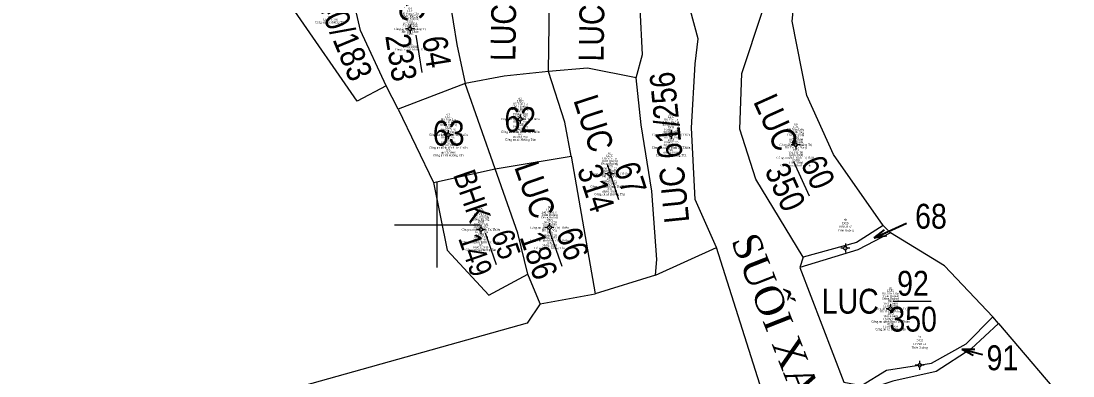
# Model space of a CAD drawing. Header units: metres. Extents: x 545779 to 547235, y 1841259 to 1843294.
# Drawn here: x 546141.5 to 546289.5, y 1842778.7 to 1842828.7 of the extents above; entities that cross this region are included whole.
import ezdxf
from ezdxf.enums import TextEntityAlignment as Align

# ---------------------------------------------------------------- set-up
doc = ezdxf.new("R2010")
doc.units = ezdxf.units.M
doc.header["$MEASUREMENT"] = 0
for name, color, linetype, lineweight in [('Level 10', 7, 'Continuous', 0), ('Level 11', 7, 'Continuous', 0), ('Level 13', 7, 'Continuous', 0), ('Level 15', 7, 'Continuous', 0), ('Level 31', 7, 'Continuous', 0), ('Level 39', 7, 'Continuous', 0), ('Level 60', 7, 'Continuous', 0)]:
    doc.layers.add(name, color=color, linetype=linetype, lineweight=lineweight)
doc.styles.add('Style-VHtimei', font='VHtimei.shx')
doc.styles.add('Style-vnarialNarrowI', font='vnarialNarrowI.shx')
doc.styles.add('Style-Vntimei', font='Vntimei.shx')
doc.dimstyles.get("Standard").update_dxf_attribs({"dimtxt": 0.18, "dimasz": 0.18, "dimexe": 0.18, "dimexo": 0.0625, "dimgap": 0.09, "dimtad": 0, "dimtih": 1, "dimtoh": 1, "dimdec": 4, "dimzin": 0, "dimdsep": 46, "dimtxsty": 'Standard', "dimcen": 0.09, "dimadec": 0, "dimazin": 0, "dimtfac": 1, "dimtdec": 4, "dimtofl": 0, "dimtmove": 0, "dimatfit": 3, "dimfxl": 1, "dimtolj": 1, "dimtzin": 0, "dimarcsym": 0})

# ---------------------------------------------------------------- blocks, each defined once
blk = doc.blocks.new('N_THUA_64')
at = {"layer": 'Level 13', "color": 230, "linetype": 'Continuous', "lineweight": 0, "style": 'Style-vnarialNarrowI'}
blk.add_text('LUC 40/183', height=3.499919, rotation=0.000066, dxfattribs=at).set_placement((0.121808, -0.004628), align=Align.MIDDLE_CENTER)
blk = doc.blocks.new('N_THUA_66')
at = {"layer": 'Level 13', "color": 230, "linetype": 'Continuous', "lineweight": 13, "flags": 128}
blk.add_lwpolyline([(-1.670263, 0.003906), (3.650332, 0.00703)], dxfattribs=at)
at = {"layer": 'Level 13', "color": 230, "linetype": 'Continuous', "lineweight": 0, "style": 'Style-vnarialNarrowI'}
blk.add_text('42', height=3.499977, rotation=359.99999, dxfattribs=at).set_placement((1.100613, 0.780841), align=Align.CENTER)
blk.add_text('LUC ', height=3.499977, rotation=359.99999, dxfattribs=at).set_placement((-2.605539, 0.007703), align=Align.MIDDLE_RIGHT)
blk.add_text('312', height=3.499977, rotation=359.99999, dxfattribs=at).set_placement((1.10435, -0.776997), align=Align.TOP_CENTER)
blk = doc.blocks.new('N_THUA_69')
at = {"layer": 'Level 13', "color": 230, "linetype": 'Continuous', "lineweight": 13, "flags": 128}
blk.add_lwpolyline([(-1.670263, 0.003906), (3.650332, 0.00703)], dxfattribs=at)
at = {"layer": 'Level 13', "color": 230, "linetype": 'Continuous', "lineweight": 0, "style": 'Style-vnarialNarrowI'}
blk.add_text('44', height=3.499977, rotation=359.99999, dxfattribs=at).set_placement((1.090194, 0.781466), align=Align.CENTER)
blk.add_text('LUC ', height=3.499977, rotation=359.99999, dxfattribs=at).set_placement((-2.605539, 0.007703), align=Align.MIDDLE_RIGHT)
blk.add_text('272', height=3.499977, rotation=359.99999, dxfattribs=at).set_placement((1.10435, -0.776997), align=Align.TOP_CENTER)
blk = doc.blocks.new('N_THUA_92')
at = {"layer": 'Level 13', "color": 230, "linetype": 'Continuous', "lineweight": 13, "flags": 128}
blk.add_lwpolyline([(-1.669271, -0.005387), (3.648139, -0.007936)], dxfattribs=at)
at = {"layer": 'Level 13', "color": 230, "linetype": 'Continuous', "lineweight": 0, "style": 'Style-vnarialNarrowI'}
blk.add_text('60', height=3.499977, rotation=359.999958, dxfattribs=at).set_placement((1.11468, 0.764251), align=Align.CENTER)
blk.add_text('LUC ', height=3.499977, rotation=359.999958, dxfattribs=at).set_placement((-2.606148, -0.014937), align=Align.MIDDLE_RIGHT)
blk.add_text('350', height=3.499977, rotation=359.999958, dxfattribs=at).set_placement((1.127708, -0.79323), align=Align.TOP_CENTER)
blk = doc.blocks.new('N_THUA_93')
at = {"layer": 'Level 13', "color": 230, "linetype": 'Continuous', "lineweight": 0, "style": 'Style-vnarialNarrowI'}
blk.add_text('LUC 61/256', height=3.499981, rotation=0.000046, dxfattribs=at).set_placement((0.174951, -0.009687), align=Align.MIDDLE_CENTER)
blk = doc.blocks.new('N_THUA_95')
at = {"layer": 'Level 13', "color": 230, "linetype": 'Continuous', "lineweight": 0, "style": 'Style-vnarialNarrowI'}
blk.add_text('62', height=3.49998, dxfattribs=at).set_placement((0.112964, -0.00001), align=Align.MIDDLE_CENTER)
blk = doc.blocks.new('N_THUA_97')
at = {"layer": 'Level 13', "color": 230, "linetype": 'Continuous', "lineweight": 0, "style": 'Style-vnarialNarrowI'}
blk.add_text('63', height=3.49998, dxfattribs=at).set_placement((0.104633, -0.00001), align=Align.MIDDLE_CENTER)
blk = doc.blocks.new('N_THUA_98')
at = {"layer": 'Level 13', "color": 230, "linetype": 'Continuous', "lineweight": 13, "flags": 128}
blk.add_lwpolyline([(-1.671926, -0.007755), (3.65472, -0.003504)], dxfattribs=at)
at = {"layer": 'Level 13', "color": 230, "linetype": 'Continuous', "lineweight": 0, "style": 'Style-vnarialNarrowI'}
blk.add_text('64', height=3.499979, rotation=0.00006, dxfattribs=at).set_placement((1.089659, 0.7768), align=Align.CENTER)
blk.add_text('LUC ', height=3.499979, rotation=0.00006, dxfattribs=at).set_placement((-2.603023, -0.003902), align=Align.MIDDLE_RIGHT)
blk.add_text('233', height=3.499979, rotation=0.00006, dxfattribs=at).set_placement((1.097888, -0.787274), align=Align.TOP_CENTER)
blk = doc.blocks.new('N_THUA_99')
at = {"layer": 'Level 13', "color": 230, "linetype": 'Continuous', "lineweight": 13, "flags": 128}
blk.add_lwpolyline([(-1.669073, 0.002753), (3.577228, 0.00564)], dxfattribs=at)
at = {"layer": 'Level 13', "color": 230, "linetype": 'Continuous', "lineweight": 0, "style": 'Style-vnarialNarrowI'}
blk.add_text('65', height=3.499874, rotation=359.999966, dxfattribs=at).set_placement((1.100718, 0.770991), align=Align.CENTER)
blk.add_text('BHK ', height=3.499874, rotation=359.999966, dxfattribs=at).set_placement((-2.546694, -0.000339), align=Align.MIDDLE_RIGHT)
blk.add_text('149', height=3.499874, rotation=359.999966, dxfattribs=at).set_placement((1.104649, -0.776438), align=Align.TOP_CENTER)
blk = doc.blocks.new('N_THUA_100')
at = {"layer": 'Level 13', "color": 230, "linetype": 'Continuous', "lineweight": 13, "flags": 128}
blk.add_lwpolyline([(-1.660266, 0.004398), (3.706533, 0.00548)], dxfattribs=at)
at = {"layer": 'Level 13', "color": 230, "linetype": 'Continuous', "lineweight": 0, "style": 'Style-vnarialNarrowI'}
blk.add_text('66', height=3.499923, rotation=0.000117, dxfattribs=at).set_placement((1.193205, 0.783355), align=Align.CENTER)
blk.add_text('LUC ', height=3.499923, rotation=0.000117, dxfattribs=at).set_placement((-2.602571, 0.00232), align=Align.MIDDLE_RIGHT)
blk.add_text('186', height=3.499923, rotation=0.000117, dxfattribs=at).set_placement((1.189692, -0.772738), align=Align.TOP_CENTER)
blk = doc.blocks.new('N_THUA_101')
at = {"layer": 'Level 13', "color": 230, "linetype": 'Continuous', "lineweight": 13, "flags": 128}
blk.add_lwpolyline([(-1.672867, -0.003195), (3.576597, 0.004977)], dxfattribs=at)
at = {"layer": 'Level 13', "color": 230, "linetype": 'Continuous', "lineweight": 0, "style": 'Style-vnarialNarrowI'}
blk.add_text('67', height=3.499976, rotation=359.99993, dxfattribs=at).set_placement((1.204042, 0.784044), align=Align.CENTER)
blk.add_text('LUC ', height=3.499976, rotation=359.99993, dxfattribs=at).set_placement((-2.602139, -0.003222), align=Align.MIDDLE_RIGHT)
blk.add_text('314', height=3.499976, rotation=359.99993, dxfattribs=at).set_placement((1.060728, -0.780534), align=Align.TOP_CENTER)
blk = doc.blocks.new('N_THUA_103')
at = {"layer": 'Level 13', "color": 230, "linetype": 'Continuous', "lineweight": 0, "style": 'Style-vnarialNarrowI'}
blk.add_text('68', height=3.49998, dxfattribs=at).set_placement((0.163379, -0.00001), align=Align.MIDDLE_CENTER)
blk = doc.blocks.new('TerminatorOpen_0.5')
at = {"color": 0, "linetype": 'ByBlock', "lineweight": -2}
for q in [(-1, 0.25), (-1, 0), (-1, -0.25)]:
    blk.add_line((0, 0), q, dxfattribs=at)
blk = doc.blocks.new('N_THUA_138')
at = {"layer": 'Level 13', "color": 230, "linetype": 'Continuous', "lineweight": 0, "style": 'Style-vnarialNarrowI'}
blk.add_text('91', height=3.49998, dxfattribs=at).set_placement((0.30984, -0.00001), align=Align.MIDDLE_CENTER)
blk = doc.blocks.new('N_THUA_139')
at = {"layer": 'Level 13', "color": 230, "linetype": 'Continuous', "lineweight": 13, "flags": 128}
blk.add_lwpolyline([(-1.67, 0), (3.65, 0)], dxfattribs=at)
at = {"layer": 'Level 13', "color": 230, "linetype": 'Continuous', "lineweight": 0, "style": 'Style-vnarialNarrowI'}
blk.add_text('92', height=3.49998, dxfattribs=at).set_placement((1.102964, 0.78), align=Align.CENTER)
blk.add_text('LUC ', height=3.49998, dxfattribs=at).set_placement((-2.601418, -0.00001), align=Align.MIDDLE_RIGHT)
blk.add_text('350', height=3.49998, dxfattribs=at).set_placement((1.124692, -0.78002), align=Align.TOP_CENTER)
blk = doc.blocks.new('CENTRD')
at = {"layer": 'Level 11', "linetype": 'Continuous', "lineweight": 0}
h = blk.add_hatch(color=3, dxfattribs=at)
edge = h.paths.add_edge_path()
edge.add_arc((-0.0025, 0), 1.500056, 0, 360)
at = {"layer": 'Level 11', "color": 3, "linetype": 'Continuous', "lineweight": 0}
for p, q in [((-6.200231, 0), (-12.600469, 0)), ((0, 6.200231), (-6.200231, 0)), ((-6.200231, 0), (0, -6.200231)), ((0, 12.600469), (0, 6.200231)), ((6.200231, 0), (0, 6.200231)), ((0, -6.200231), (6.200231, 0)), ((12.400462, 0), (6.200231, 0)), ((0, -6.200231), (0, -12.600469))]:
    blk.add_line(p, q, dxfattribs=at)

msp = doc.modelspace()

# ---------------------------------------------------------------- linework, layer by layer
at = {"layer": 'Level 10', "color": 7, "linetype": 'Continuous', "lineweight": 0, "flags": 128}
for points in [[(546215.66, 1842821.59), (546215.97, 1842841.43)], [(546200.73, 1842838.24), (546202.77, 1842825.4), (546203.97, 1842819.94)], [(546192.85, 1842819.6), (546189.23, 1842827.41), (546187.6, 1842834.57)], [(546262.79, 1842799.9), (546255.78, 1842809.92), (546252.04, 1842818.23), (546249.97, 1842828.71), (546250.36, 1842832.35), (546245.77, 1842830.13)], [(546192.85, 1842819.6), (546188.74, 1842817.43), (546180.01, 1842830.12)], [(546228.03, 1842820.72), (546228.93, 1842824.03), (546228.6, 1842830.5)], [(546215.66, 1842821.59), (546209.45, 1842820.94), (546203.97, 1842819.94)], [(546228.03, 1842820.72), (546221.19, 1842822.1), (546215.66, 1842821.59)], [(546218.87, 1842809.68), (546217.98, 1842814.45), (546215.66, 1842821.59)], [(546203.97, 1842819.94), (546194.52, 1842816.31)], [(546208.2, 1842807.9), (546203.97, 1842819.94)], [(546230.73, 1842792.9), (546230.94, 1842795.09), (546230.24, 1842804.73), (546228.74, 1842814.08), (546228.03, 1842820.72)], [(546194.52, 1842816.31), (546192.85, 1842819.6)], [(546194.52, 1842816.31), (546199.5, 1842805.98)], [(546208.2, 1842807.9), (546218.87, 1842809.68)], [(546218.87, 1842809.68), (546222.25, 1842790.26)], [(546199.5, 1842805.98), (546208.2, 1842807.9)], [(546212.76, 1842793.06), (546211.35, 1842798.82), (546208.2, 1842807.9)], [(546199.5, 1842805.98), (546201.43, 1842796.45), (546207.28, 1842790.07), (546212.76, 1842793.06)], [(546262.79, 1842799.9), (546259.01, 1842797.49), (546251.5, 1842795.43)], [(546263.82, 1842798.86), (546262.79, 1842799.9)], [(546263.82, 1842798.86), (546259.22, 1842796.47), (546251.03, 1842793.99)], [(546278.21, 1842787.02), (546271.4, 1842794.2), (546263.82, 1842798.86)], [(546230.73, 1842792.9), (546239.33, 1842796.8)], [(546214.49, 1842788.85), (546212.76, 1842793.06)], [(546230.73, 1842792.9), (546222.25, 1842790.26)], [(546214.49, 1842788.85), (546222.25, 1842790.26)], [(546214.49, 1842788.85), (546212.69, 1842786.13), (546160.28, 1842771.41), (546063.39, 1842777.92)], [(546257.23, 1842777.84), (546259.7, 1842777.36), (546263.23, 1842779.51), (546269.57, 1842780.52), (546274.44, 1842783.23), (546278.21, 1842787.02)], [(546278.99, 1842786.11), (546275.15, 1842782.52), (546270.23, 1842779.31), (546264.11, 1842777.97), (546260.17, 1842776.63), (546257.61, 1842775.57)], [(546278.99, 1842786.11), (546278.21, 1842787.02)], [(546278.99, 1842786.11), (546289.47, 1842773.78)]]:
    msp.add_lwpolyline(points, dxfattribs=at)
at = {"layer": 'Level 31', "color": 4, "linetype": 'Continuous', "lineweight": 0, "flags": 128}
for points in [[(546239.33, 1842796.8), (546236.3, 1842803.58), (546235.8, 1842813.69), (546236.31, 1842822.68), (546236.72, 1842826.22), (546235.68, 1842830.2)], [(546251.5, 1842795.43), (546244.84, 1842806.42), (546242.59, 1842813.48), (546242.87, 1842821.35), (546245.77, 1842830.13)], [(546258.04, 1842745.83), (546251.24, 1842759.16), (546239.33, 1842796.8)], [(546251.5, 1842795.43), (546251.03, 1842793.99)], [(546251.03, 1842793.99), (546257.23, 1842777.84)]]:
    msp.add_lwpolyline(points, dxfattribs=at)
at = {"layer": 'Level 60', "color": 7, "linetype": 'Continuous', "lineweight": 0, "flags": 128}
for points in [[(546200, 1842794), (546200, 1842806)], [(546194, 1842800), (546206, 1842800)]]:
    msp.add_lwpolyline(points, dxfattribs=at)

# ---------------------------------------------------------------- block references
at = {"layer": 'Level 11', "color": 3, "linetype": 'Continuous', "lineweight": 0, "xscale": 0.049998, "yscale": 0.049998, "zscale": 0.049998}
for p in [(546196.2, 1842827.61), (546211.7, 1842814.91), (546201.58, 1842812.69), (546232.92, 1842812.7), (546250.47, 1842811.27), (546224.29, 1842807.21), (546206.17, 1842799.35), (546215.82, 1842799.61), (546257.46, 1842796.73), (546263.8, 1842788.17), (546267.9, 1842780.2)]:
    msp.add_blockref('CENTRD', p, dxfattribs=at)
at = {"layer": 'Level 13', "color": 230, "linetype": 'Continuous', "lineweight": 0}
for name, p, rotation in [('N_THUA_64', (546185.3, 1842830.62), 292.466062), ('N_THUA_98', (546197.29, 1842825.08), 279.027554), ('N_THUA_93', (546232.69, 1842810.72), 95.772477)]:
    msp.add_blockref(name, p, dxfattribs=dict(at, rotation=rotation))
for name, p, xscale, yscale, zscale, rotation in [('N_THUA_66', (546209.46, 1842834.83), 1.000001, 1.000001, 1.000001, 89.104835), ('N_THUA_69', (546221.87, 1842834.77), 1.000001, 1.000001, 1.000001, 89.104835), ('N_THUA_101', (546224.44, 1842806.96), 1.000001, 1.000001, 1.000001, 288.000603), ('N_THUA_92', (546250.86, 1842807.4), 1.000001, 1.000001, 1.000001, 294.230653), ('N_THUA_100', (546216.32, 1842797.65), 0.999999, 0.999999, 0.999999, 289.132378), ('N_THUA_99', (546207.24, 1842797.46), 0.899998, 0.899998, 0.899998, 289.132529)]:
    msp.add_blockref(name, p, dxfattribs=dict(at, xscale=xscale, yscale=yscale, zscale=zscale, rotation=rotation))
for name, p in [('N_THUA_95', (546211.59, 1842814.83)), ('N_THUA_97', (546201.54, 1842812.92)), ('N_THUA_103', (546269.33, 1842801.21)), ('N_THUA_139', (546265.86, 1842789.23)), ('N_THUA_138', (546279.23, 1842781.26))]:
    msp.add_blockref(name, p, dxfattribs=at)
at = {"layer": 'Level 13', "color": 230, "linetype": 'Continuous', "lineweight": 13, "xscale": 1.75, "yscale": 1.75, "zscale": 1.75, "rotation": 165.217274}
msp.add_blockref('TerminatorOpen_0.5', (546273.85, 1842782.48), dxfattribs=at)

# ---------------------------------------------------------------- texts
at = {"layer": 'Level 15', "color": 3, "linetype": 'Continuous', "lineweight": 0, "char_height": 0.3, "attachment_point": 5, "line_spacing_factor": 0.72, "style": 'Style-Vntimei'}
for s, insert in [('40\\PLUC\\PHå Pong C¨n\\PTh«n Ruéng\\P§ång Ruéng\\P1982\\P197121833\\P21/09/1999\\PC«ng an t∅nh Qu¶ng TrÞ\\PHå ThÞ Th¶o\\P1986\\P \\P \\P \\P16/6\\P12/01/1998\\PC«ng an x· H\xadíng T©n\\P', (546184.96, 1842831.4)), ('64\\PLUC\\PHå Pong C¨n\\PTh«n Ruéng\\P§ång Ruéng\\P1982\\P197121833\\P21/09/1999\\PC«ng an t∅nh Qu¶ng TrÞ\\PHå ThÞ Th¶o\\P1986\\P \\P \\P \\P16/6\\P12/01/1998\\PC«ng an x· H\xadíng T©n\\P', (546196.2, 1842827.56)), ('62\\PLUC\\PHå V¨n La\\PTh«n Ruéng\\P§ång Ruéng\\P1959\\P190457120\\P30/06/1987\\PC«ng an t∅nh B×nh TrÞ Thiªn\\PHå ThÞ Via\\P1958\\P190457170\\P30/06/1987\\PC«ng an t∅nh B×nh TrÞ Thiªn\\P8/6\\P08/01/1998\\PC«ng an x· H\xadíng T©n\\P', (546211.7, 1842814.86)), ('63\\PLUC\\PHå V¨n La\\PTh«n Ruéng\\P§ång Ruéng\\P1959\\P190457120\\P30/06/1987\\PC«ng an t∅nh B×nh TrÞ Thiªn\\PHå ThÞ Via\\P1958\\P190457170\\P30/06/1987\\PC«ng an t∅nh B×nh TrÞ Thiªn\\P8/6\\P08/01/1998\\PC«ng an x· H\xadíng T©n\\P', (546201.58, 1842812.64)), ('61\\PLUC\\PHå V¨n La\\PTh«n Ruéng\\P§ång Ruéng\\P1959\\P190457120\\P30/06/1987\\PC«ng an t∅nh B×nh TrÞ Thiªn\\PHå ThÞ Via\\P1958\\P190457170\\P30/06/1987\\PC«ng an t∅nh B×nh TrÞ Thiªn\\P8/6\\P08/01/1998\\PC«ng an x· H\xadíng T©n\\P', (546232.92, 1842812.65)), ('60\\PLUC\\PHå V¨n LiÕp\\PTh«n Ruéng\\P§ång Ruéng\\P1962\\P197121809\\P21/09/1999\\PC«ng an t∅nh Qu¶ng TrÞ\\PHå ThÞ Ka Nµng\\P1972\\P191141409\\P16/06/1988\\PC«ng an t∅nh B×nh TrÞ Thiªn\\P20/06\\P12/01/1998\\PC«ng an x· H\xadíng T©n\\P', (546250.47, 1842811.22)), ('67\\PLUC\\PHå V¨n La\\PTh«n Ruéng\\P§ång Ruéng\\P1959\\P190457120\\P30/06/1987\\PC«ng an t∅nh B×nh TrÞ Thiªn\\PHå ThÞ Via\\P1958\\P190457170\\P30/06/1987\\PC«ng an t∅nh B×nh TrÞ Thiªn\\P8/6\\P08/01/1998\\PC«ng an x· H\xadíng T©n\\P', (546224.29, 1842807.16)), ('65\\PBHK\\PHå V¨n La\\PTh«n Ruéng\\P§ång Ruéng\\P1959\\P190457120\\P30/06/1987\\PC«ng an t∅nh B×nh TrÞ Thiªn\\PHå ThÞ Via\\P1958\\P190457170\\P30/06/1987\\PC«ng an t∅nh B×nh TrÞ Thiªn\\P8/6\\P08/01/1998\\PC«ng an x· H\xadíng T©n\\P', (546206.17, 1842799.3)), ('66\\PLUC\\PHå V¨n La\\PTh«n Ruéng\\P§ång Ruéng\\P1959\\P190457120\\P30/06/1987\\PC«ng an t∅nh B×nh TrÞ Thiªn\\PHå ThÞ Via\\P1958\\P190457170\\P30/06/1987\\PC«ng an t∅nh B×nh TrÞ Thiªn\\P8/6\\P08/01/1998\\PC«ng an x· H\xadíng T©n\\P', (546215.82, 1842799.56)), ('92\\PLUC\\PHå V¨n LiÕp\\PTh«n Ruéng\\P§ång Ruéng\\P1962\\P197121809\\P21/09/1999\\PC«ng an t∅nh Qu¶ng TrÞ\\PHå ThÞ Ka Nµng\\P1972\\P191141409\\P16/06/1988\\PC«ng an t∅nh B×nh TrÞ Thiªn\\P20/06\\P12/01/1998\\PC«ng an x· H\xadíng T©n\\P', (546263.8, 1842788.12))]:
    msp.add_mtext(s, dxfattribs=dict(at, insert=insert))
at = {"layer": 'Level 15', "color": 3, "linetype": 'Continuous', "lineweight": 0, "char_height": 0.3, "attachment_point": 5, "style": 'Style-Vntimei'}
for s, insert in [('68\\PDCS\\PUBND x·\\PTh«n Ruéng\\P \\P \\P \\P \\P \\P \\P \\P \\P \\P \\P \\P \\P \\P', (546257.46, 1842796.68)), ('91\\PDCS\\PUBND x·\\PTh«n Ruéng\\P \\P \\P \\P \\P \\P \\P \\P \\P \\P \\P \\P \\P \\P', (546267.9, 1842780.15))]:
    msp.add_mtext(s, dxfattribs=dict(at, insert=insert))
at = {"layer": 'Level 39', "color": 120, "linetype": 'Continuous', "lineweight": 0, "style": 'Style-VHtimei'}
msp.add_text('suèi Xa Ranh', height=3.9998, rotation=291.5087, dxfattribs=at).set_placement((546251.05, 1842778.53), align=Align.MIDDLE_CENTER)

# ---------------------------------------------------------------- leaders
at = {"layer": 'Level 13', "color": 230, "linetype": 'Continuous', "lineweight": 13}
for points in [[(546261.52, 1842798.17), (546266.07, 1842800.22)], [(546273.85, 1842782.48), (546276.73, 1842781.72)]]:
    msp.add_leader(points, dimstyle='Standard', override={"dimtxt": 1.75, "dimasz": 1.75, "dimgap": 0, "dimtxsty": 'Style-Vntimei', "dimldrblk": 'TerminatorOpen_0.5'}, dxfattribs=at)

doc.saveas('drawing.dxf')
